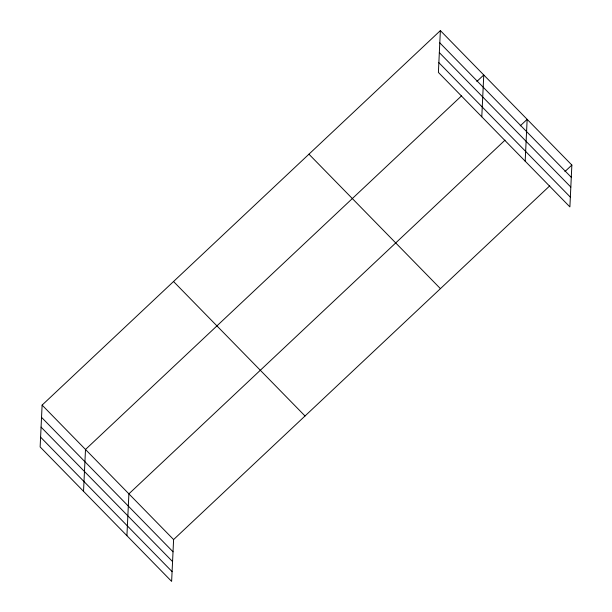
<?xml version="1.0" encoding="UTF-8"?>
<svg xmlns="http://www.w3.org/2000/svg" width="612" height="612" viewBox="0 0 612 612"><rect width="100%" height="100%" fill="white"/><g stroke="black" fill="none" stroke-linecap="round" stroke-linejoin="round"><path stroke-width="0.92" d="M440.372 30.6L438.399 72.43L569.887 206.894L571.86 165.056L440.372 30.6L42.113 405.106L40.14 446.944L171.628 581.4L173.601 539.57L549.721 185.872M83.53 491.314L85.504 449.483L461.624 95.786M126.921 535.684L128.895 493.853L505.015 140.156M481.789 116.8L483.763 74.97L476.847 81.48M525.18 161.178L527.154 119.34L520.238 125.85M564.945 171.567L571.86 165.056M439.791 42.84L571.279 177.296M439.332 52.601L570.82 187.065M438.858 62.661L570.346 197.125M308.945 154.186L440.433 288.65M173.54 281.52L305.028 415.984M42.113 405.106L173.601 539.57M41.539 417.346L173.028 551.802M41.073 427.115L172.561 561.571M40.599 437.175L172.087 571.631"/></g></svg>
